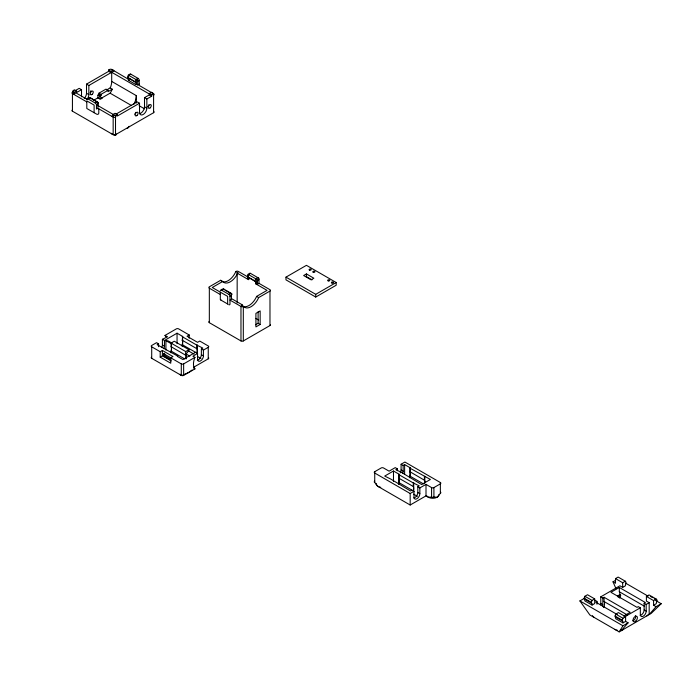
<?xml version="1.0" encoding="UTF-8"?>
<svg xmlns="http://www.w3.org/2000/svg" width="696" height="696" viewBox="0 0 696 696"><rect width="100%" height="100%" fill="white"/><g stroke="black" fill="none" stroke-linecap="round" stroke-linejoin="round"><path stroke-width="1.04" d="M180.107 374.161L180.421 374.892L182.282 374.996M94.117 112.709L94.117 105.096L86.8 100.877L86.8 108.48L96.77 114.222A3.315 1.914 60 0 0 98.788 113.056L98.806 108.82A1.653 0.957 0 0 0 96.466 108.82L96.466 105.096A1.653 0.957 60 0 0 95.291 103.069L87.966 98.841A1.653 0.957 60 0 0 86.791 99.519L90.019 97.657L97.344 101.886L98.371 102.817L97.684 104.226M220.319 292.19L220.319 299.759L227.896 304.135M227.635 303.987L227.635 296.383L212.263 287.5L222.703 281.471L223.068 281.889A12.841 7.412 -60 0 0 236.701 275.05L237.849 272.728L235.796 271.544L235.431 272.388A12.841 7.412 -60 0 1 221.024 280.705L220.658 280.279L209.331 286.822A1.653 0.957 0 0 0 209.331 288.179L209.331 322.683L240.973 340.944A1.653 0.957 0 0 0 243.313 340.944L269.978 325.554A1.653 0.957 0 0 0 270.405 324.632M619.727 598.221A6.629 3.828 -60 0 0 620.658 595.097L619.779 594.593L617.961 595.811A4.141 2.393 -60 0 1 617.665 596.794M620.658 595.097L618.84 596.315A4.141 2.393 -60 0 1 618.544 597.298M171.042 352.811L171.146 350.723A6.212 3.584 -60 0 0 171.146 346.843L171.042 343.093L174.27 341.231L188.921 349.688L188.921 351.471M182.178 346.382L182.282 344.294A6.212 3.584 -60 0 0 182.282 340.414L182.622 336.412L182.622 345.999M196.829 353.063L196.933 352.75A6.212 3.584 -60 0 0 196.933 348.87L196.829 345.12L182.178 336.664M398.608 484.198L398.712 482.111A6.212 3.584 -60 0 0 398.712 478.222L399.052 474.22L399.052 483.807M409.744 477.769L409.848 475.681A6.212 3.584 -60 0 0 409.848 471.792L410.179 467.79L410.179 477.378M413.259 490.871L413.363 490.567A6.212 3.584 -60 0 0 413.363 486.678L413.259 482.928L398.608 474.472M584.153 598.221L584.884 596.272L587.52 594.749L594.697 598.891L594.697 603.545L592.061 605.068L584.884 600.926L584.153 598.221L591.33 602.362L592.061 605.068M591.33 602.362L592.061 600.413L594.697 598.891M615.055 616.064L615.786 614.116L618.422 612.593L625.608 616.734L625.608 621.389L622.963 622.911L615.786 618.77L615.055 616.064L622.233 620.206L622.963 622.911M622.233 620.206L622.963 618.257L625.608 616.734M646.401 596.437L649.037 594.915L656.224 599.065L656.954 600.161L656.224 603.71L653.579 605.233L653.579 600.587L646.401 596.437L646.401 601.092L649.185 602.701L649.185 614.542L656.076 606.677L661.2 603.71L655.58 600.474M106.827 89.975L110.394 87.618A12.946 7.473 -60 0 0 111.699 81.415L111.699 72.288L114.04 70.931L111.847 69.496A1.653 0.957 0 0 0 109.498 69.496L108.619 70L108.619 71.357L86.504 84.129L86.504 93.255A5.176 2.993 -60 0 1 84.242 98.467M110.22 88.027L112.265 89.21L112.056 89.706A12.946 7.473 -60 0 1 110.09 93.177L99.98 99.006L97.927 97.823L93.351 100.468M182.178 344.607L197.56 353.498L192.914 356.178L194.967 357.361L194.671 358.031A12.841 7.412 -60 0 0 194.671 368.523L194.967 368.863L183.64 375.396A1.653 0.957 0 0 1 181.299 375.396L151.711 358.318A1.653 0.957 0 0 1 151.354 357.274M235.796 271.544L235.988 271.431A1.653 0.957 0 0 1 238.337 271.431L254.736 280.906L255.763 281.828L255.763 283.864L267.046 290.371L256.598 296.4L256.232 297.253A12.841 7.412 -60 0 1 242.608 306.144M255.763 283.864L256.354 283.524L257.52 284.203L258.99 283.35L269.978 289.701A1.653 0.957 0 0 1 269.978 291.05L258.651 297.592L258.286 298.436A12.841 7.412 -60 0 1 243.87 306.753L241.451 305.144L242.138 304.752L242.138 305.805L241.451 305.144M139.235 84.129L137.773 84.973L136.599 84.294L136.016 84.634L136.016 82.606L127.664 77.447L128.69 75.333L130.744 74.141L138.069 78.37A1.653 0.957 60 0 1 139.235 80.405L139.235 84.129A1.653 0.957 0 0 0 139.235 85.478L153.59 93.769L153.59 112.709L115.51 134.702A1.653 0.957 0 0 1 113.161 134.702L72.436 111.186A1.653 0.957 0 0 1 72.01 110.264M136.016 82.606L134.989 81.676L136.016 79.561L138.069 78.37M231.202 295.504L231.89 294.095L230.863 293.164L223.538 288.936L221.485 290.119A1.653 0.957 60 0 0 220.327 290.624M258.99 278.322L250.49 273.371L248.437 274.555L247.419 276.669L255.763 281.828M254.736 280.906L255.763 278.783L257.816 277.6A1.653 0.957 60 0 1 258.99 279.635L258.99 283.35M81.519 96.814L81.519 89.706L76.691 92.498L76.691 91.141L74.341 89.793L72.436 92.246A1.653 0.957 0 0 0 72.436 93.595L72.436 111.186M73.463 90.297A1.653 0.957 0 0 0 73.463 91.654L72.436 93.595L86.791 101.886M76.691 91.141L74.637 92.324L73.611 94.273L75.96 92.916L87.191 99.406M111.986 116.432L113.013 114.483L115.066 113.3L117.406 114.657L117.406 116.006L139.531 103.234L139.531 112.369A5.176 2.993 -60 0 0 143.193 114.483A5.176 2.993 -60 0 0 146.856 108.141L146.856 99.006L151.684 96.222L151.684 94.865L149.344 93.516L149.344 94.865L144.507 97.657L144.507 106.793A5.176 2.993 -60 0 1 139.444 113.622M117.406 114.657L116.528 115.162A1.653 0.957 0 0 1 114.188 115.162L113.161 117.111L113.161 134.702M115.51 134.702L115.51 117.111L116.528 115.162M585.032 597.96L579.899 600.926L589.86 614.96L619.162 631.881L622.963 625.791L628.096 622.824L625.608 621.389M186.136 358.962L186.136 354.003L188.477 350.958L194.045 354.168M400.243 472.88A4.141 2.393 -60 0 0 401.096 469.991L401.096 464.241L404.907 462.04L440.359 482.511L440.359 493.333L437.131 497.222L433.913 497.057A1.653 0.957 0 0 1 431.572 497.057L428.345 497.222L426.004 495.874L410.179 505.009L377.954 486.4L374.735 482.511L374.735 471.688L381.182 467.964A1.653 0.957 0 0 1 383.522 467.964L389.09 471.175L395.241 467.625L397.294 468.808L397.294 470.722M621.206 630.689L628.096 622.824M661.2 603.71L651.238 613.359L619.162 631.881M192.096 370.028L188.72 372.464L183.701 374.674M75.151 90.68L79.179 88.357L81.519 89.706M108.619 70L110.968 71.357L113.013 70.174M86.504 84.129L88.844 85.478L110.968 72.706L110.968 71.357M108.037 90.297L101.007 94.36L101.007 95.709L98.954 94.526L98.954 93.177L105.983 89.114L108.037 90.297L108.037 91.654L112.265 89.21M97.927 97.823L97.927 95.117L98.954 94.526M97.927 95.117L99.98 96.3L101.007 95.709M128.69 78.37L128.69 80.405L129.273 80.066L128.107 79.388L128.107 75.664A1.653 0.957 60 0 1 129.273 74.994M95.291 103.069L97.344 101.886M96.466 105.096L97.927 104.252A1.653 0.957 60 0 0 96.753 102.225M137.773 84.973L137.773 81.249L139.235 80.405M96.466 108.82L97.927 107.976L97.927 104.252M149.344 93.516L151.397 92.324L153.59 93.769A1.653 0.957 0 0 1 153.59 95.117L152.563 94.36A1.653 0.957 0 0 0 152.563 93.003M115.988 114.127L137.19 101.886L139.531 103.234M151.684 94.865L152.563 94.36M237.162 302.89L237.162 273.119L237.849 272.728M237.162 273.119L248.437 279.635L249.029 279.296L247.854 278.618L247.854 274.894A1.653 0.957 60 0 1 249.029 274.224M221.485 290.119L228.81 294.347L230.863 293.164M228.81 304.665A1.653 0.957 60 0 0 229.985 303.987L229.985 296.374L231.446 295.53A1.653 0.957 60 0 0 230.28 293.503M257.52 284.203L257.52 280.479L258.99 279.635M165.813 336.69A12.841 7.412 -60 0 0 165.291 335.759L164.995 335.42L176.323 328.886A1.653 0.957 0 0 1 178.663 328.886L189.208 334.976L189.208 338.221M161.794 347.443A4.141 2.393 -60 0 0 162.403 345.033L162.403 339.283L167.336 336.942M158.592 346.73L158.592 343.85L157.131 344.703L177.784 356.117L177.341 356.369L182.909 359.58L195.506 352.306M162.403 339.283L164.456 340.475L177.054 333.201L182.622 336.412M285.969 277.147L306.431 265.333L336.194 282.515L336.194 285.23L315.732 297.044L285.969 279.853L285.969 277.147L315.732 294.33L336.194 282.515M160.202 351.715L162.403 350.453L172.947 356.535L170.755 357.805L170.755 363.216L160.202 357.135L160.202 351.715L151.711 346.817A1.653 0.957 0 0 1 151.711 345.46L156.548 342.667L158.592 343.85M189.208 334.976L187.015 336.238L197.56 342.328L199.761 341.066L208.252 345.964A1.653 0.957 0 0 1 208.252 347.321L208.252 358.823L193.819 367.157M231.446 295.53L231.446 299.254L229.985 300.098L240.973 306.44A1.653 0.957 0 0 0 243.313 306.44L243.504 306.336M170.755 360.18L163.725 356.117L163.725 353.751L164.604 353.237L164.604 355.613L170.755 359.162M160.202 357.135L162.403 355.865L171.19 360.937M163.725 356.117L164.604 355.613M306.431 273.928L303.639 275.538L311.086 279.835L313.87 278.226L306.431 273.928L306.431 276.634L312.008 279.853M171.042 343.093L185.693 351.55L188.921 349.688M196.829 345.12L202.832 348.078L201.37 348.931L201.37 354.682A4.141 2.393 -60 0 1 197.316 360.145M201.37 348.931L203.415 350.114L208.252 347.321M163.725 353.751L181.299 363.895A1.653 0.957 0 0 0 183.64 363.895L194.967 357.361M255.562 324.745L258.112 323.275L260.156 324.458L260.156 310.921L255.91 313.374L255.91 326.911L260.156 324.458M399.052 474.22L393.484 471.009L384.697 476.081L390.7 479.039L410.475 490.967L411.936 490.123M397.294 468.808L395.824 469.652L401.836 472.61L421.611 484.538L430.398 479.466L409.744 468.051M401.096 464.241L403.149 465.424L404.62 464.58L410.179 467.79M413.259 482.928L419.262 485.895L417.8 486.739L417.8 492.49A4.141 2.393 -60 0 1 413.746 497.953M374.735 471.688A1.653 0.957 0 0 0 374.735 473.036L410.179 493.507L413.99 491.306L398.608 482.415M417.8 486.739L419.853 487.922L426.004 484.373L431.572 487.583A1.653 0.957 0 0 0 433.913 487.583L440.359 483.859A1.653 0.957 0 0 0 440.359 482.511M615.568 580.333L613.011 581.812L615.499 583.248L615.499 578.593L618.135 577.071L625.312 581.221L626.043 582.317L625.312 585.867L622.676 587.389L619.892 585.788L600.779 596.82L600.779 603.502A4.141 2.393 -60 0 1 600.552 604.928M615.499 578.593L622.676 582.743L625.312 581.221M640.085 615.394A4.141 2.393 -60 0 0 644.131 609.931L644.131 603.249L645.392 602.527L619.318 587.467L610.949 592.305L637.023 607.356L638.275 606.634L640.329 607.817L640.329 614.498A4.141 2.393 -60 0 0 643.635 615.943L644.018 615.638A4.141 2.393 -60 0 0 645.583 613.524L645.792 613.028A4.141 2.393 -60 0 0 646.184 611.114L646.184 604.433L649.185 602.701M596.968 604.25L596.968 601.388L595.715 602.11L617.126 614.481M600.779 596.82L602.823 598.003L604.085 597.281L630.158 612.332L623.642 616.091M624.851 616.752L640.329 607.817M653.579 600.587L656.224 599.065M165.918 350.079L165.918 340.64L168.267 340.979L171.973 343.119M128.69 75.333L136.016 79.561M127.664 77.447L134.989 81.676M111.847 69.496L127.229 78.544A1.653 0.957 0 0 0 128.395 78.822M128.69 80.405L136.016 84.634M111.699 72.288L150.075 94.438M108.619 71.357L110.968 72.706M149.344 94.865L151.684 96.222M144.507 97.657L146.856 99.006M111.699 81.415L136.303 95.63L136.303 103.025M144.507 106.793L146.856 108.141M139.061 105.67L144.568 108.854M110.09 93.177L131.709 105.653M98.954 93.177L101.007 94.36M86.504 93.255L88.844 94.612A5.176 2.993 -60 0 1 87.017 99.328M98.371 102.817L90.019 97.657M97.483 105.348L113.396 114.535M73.463 91.654L74.637 92.324M113.013 114.483L114.188 115.162M98.806 108.82L113.161 117.111A1.653 0.957 0 0 0 115.51 117.111M248.437 274.555L255.763 278.783M256.598 296.4L258.651 297.592M220.658 280.279L222.703 281.471M225.478 290.397L231.89 294.095M231.803 298.784L242.138 304.752M209.331 288.179L220.319 294.521M255.841 318.411L258.642 320.03M650.673 596.533L652.465 597.568M654.257 598.603L656.954 600.161M625.626 583.17L648.089 596.15M653.579 605.233L656.076 606.677M644.131 603.249L646.184 604.433M619.318 587.467L619.318 591.739L644.461 606.251M182.178 340.231L196.829 348.687M409.744 471.61L424.499 480.257A6.212 3.584 -60 0 1 424.682 483.398M644.131 609.931L646.184 611.114M201.37 354.682L203.415 355.865A4.141 2.393 -60 0 1 201.953 359.641L201.614 360.032A4.141 2.393 -60 0 1 197.56 359.249L197.56 353.498M401.096 469.991L403.149 471.175A4.141 2.393 -60 0 1 402.549 473.584M617.987 595.619L618.866 596.133M409.744 475.986L423.473 483.911M164.995 335.42L167.049 336.603M197.264 356.369L200.979 358.51M165.918 340.64L171.486 343.85L171.486 352.42M186.136 354.003L189.843 356.143M171.042 346.651L185.797 355.299A6.212 3.584 -60 0 1 185.98 358.449M398.608 478.039L413.259 486.495M162.403 345.033L164.456 346.225A4.141 2.393 -60 0 1 163.847 348.626M417.8 492.49L419.853 493.673A4.141 2.393 -60 0 1 415.799 499.136L415.46 499.136A4.141 2.393 -60 0 1 413.99 497.057L413.99 491.306M171.042 351.028L184.779 358.962M604.085 597.281L604.085 601.544L627.357 614.986M413.694 494.177L417.409 496.326M193.601 368.071L194.967 368.863M594.915 600.204L596.968 601.388M600.779 603.502L602.823 604.685A4.141 2.393 -60 0 1 602.432 606.607M584.884 596.272L592.061 600.413M615.786 614.116L622.963 618.257M584.884 599.317L592.061 603.458M615.786 617.161L622.963 621.302M579.899 600.926L622.963 625.791M151.397 92.324L152.424 93.09M223.538 288.936L224.564 289.867M619.318 591.739L619.457 592A6.629 3.828 -60 0 1 619.779 594.593M604.085 601.544L604.224 601.805A6.629 3.828 -60 0 1 603.615 607.53M613.011 581.812L616.021 588.729M622.676 582.743L622.676 587.389M602.823 598.003L602.823 604.685M433.913 487.583L433.913 497.057M431.572 487.583L431.572 497.057M426.004 484.373L426.004 495.874M424.83 476.247L424.83 482.006M424.395 476.508L424.395 480.066M419.853 487.922L419.853 493.673M413.694 482.676L413.694 491.306M410.179 493.507L410.179 505.009M404.62 464.58L404.62 473.993M403.149 465.424L403.149 471.175M393.484 471.009L393.484 481.467M315.732 294.33L315.732 297.044M269.978 291.05L269.978 325.554M258.112 311.825L258.112 323.275M256.354 283.524L256.354 278.452A1.653 0.957 60 0 1 257.52 280.479M248.437 277.6L248.437 279.635M243.313 306.44L243.313 340.944M240.973 306.44L240.973 340.944M203.415 350.114L203.415 355.865M197.264 344.868L197.264 353.498M185.693 351.55L185.693 355.117M183.64 363.895L183.64 375.396M181.299 363.895L181.299 375.396M177.054 333.201L177.054 343.65M164.456 340.475L164.456 346.225M162.403 350.453L162.403 355.865M151.711 346.817L151.711 358.318M136.599 84.294L136.599 79.222A1.653 0.957 60 0 1 137.773 81.249M99.98 96.3L99.98 99.006M88.844 85.478L88.844 94.612M594.253 617.5A6.212 3.584 0 0 1 592.905 616.334M592.644 615.89A6.212 3.584 0 0 1 592.557 615.664M623.555 629.341A6.212 3.584 0 0 1 621.911 630.019M621.154 630.202A6.212 3.584 0 0 1 620.371 630.324M617.552 630.272A6.212 3.584 0 0 1 617.161 630.202M616.412 630.019A6.212 3.584 0 0 1 614.768 629.341M648.455 614.281A6.212 3.584 0 0 1 648.333 614.507M648.019 614.942A6.212 3.584 0 0 1 646.845 615.89M635.344 615.595A3.106 1.792 -60 0 1 635.187 618.5A3.106 1.792 -60 0 1 632.873 620.745M208.4 357.561A1.653 0.957 0 0 1 208.252 358.823M249.333 273.876A1.653 0.957 60 0 1 250.49 273.371M209.331 322.683A1.653 0.957 0 0 1 209.157 321.448M221.041 300.072A1.653 0.957 60 0 1 220.658 299.567M221.78 289.954A1.653 0.957 60 0 1 222.955 289.275M228.81 294.347A1.653 0.957 60 0 1 229.985 296.374M115.136 134.572A3.106 1.792 0 0 0 116.528 134.111A3.184 1.836 60 0 1 114.588 134.998M113.926 134.615A3.106 1.792 0 0 1 111.334 133.301M99.98 98.501A3.184 1.836 60 0 0 102.173 97.744A3.106 1.792 0 0 1 100.381 98.249M136.303 95.63A12.946 7.473 -60 0 1 133.71 104.504M153.59 111.36A1.653 0.957 0 0 1 153.59 112.709M129.134 126.307A3.106 1.792 0 0 1 128.247 127.342A3.184 1.836 60 0 1 127.029 128.412M99.171 98.206A3.106 1.792 0 0 1 97.779 97.744M112.334 70.044A1.653 0.957 0 0 1 112.874 70.252M129.569 74.82A1.653 0.957 60 0 1 130.744 74.141M90.898 90.724A2.071 1.192 -60 0 1 90.845 91.185M90.784 91.437A2.071 1.192 -60 0 1 90.167 92.612M88.27 98.501A1.653 0.957 60 0 1 89.436 97.997M148.857 104.722A2.071 1.192 -60 0 1 148.605 105.461M148.17 106.14A2.071 1.192 -60 0 1 147.822 106.514M135.668 112.334A2.071 1.192 -60 0 1 135.416 113.065M134.989 113.752A2.071 1.192 -60 0 1 134.632 114.127M374.735 482.511A1.653 0.957 0 0 1 374.735 481.153M380.738 487.33A6.212 3.584 0 0 1 376.188 483.398M438.959 494.691A6.212 3.584 0 0 1 433.956 498.205A6.212 3.584 0 0 1 426.996 496.065M440.359 491.985A1.653 0.957 0 0 1 440.359 493.333M635.77 621.102A3.106 1.792 -60 0 0 636.753 616.291A3.106 1.792 -60 0 0 633.073 619.544A3.106 1.792 -60 0 0 635.77 621.102M331.949 283.046A1.053 0.609 0 0 0 333.532 282.515A1.053 0.609 0 0 0 331.949 281.993A1.053 0.609 0 0 0 331.949 283.046M328.234 280.897A1.053 0.609 0 0 0 329.808 280.375A1.053 0.609 0 0 0 328.234 279.844A1.053 0.609 0 0 0 328.234 280.897M313.235 272.258A1.053 0.609 0 0 0 314.914 271.858A1.053 0.609 0 0 0 313.47 271.214A1.053 0.609 0 0 0 313.235 272.258M309.511 270.109A1.053 0.609 0 0 0 311.199 269.709A1.053 0.609 0 0 0 309.746 269.065A1.053 0.609 0 0 0 309.511 270.109M92.159 94.334A2.071 1.192 -60 0 0 92.812 91.124A2.071 1.192 -60 0 0 90.358 93.299A2.071 1.192 -60 0 0 92.159 94.334M136.981 115.475A2.071 1.192 -60 0 0 137.634 112.274A2.071 1.192 -60 0 0 135.189 114.44A2.071 1.192 -60 0 0 136.981 115.475M150.162 107.863A2.071 1.192 -60 0 0 150.823 104.661A2.071 1.192 -60 0 0 148.37 106.827A2.071 1.192 -60 0 0 150.162 107.863"/></g></svg>
